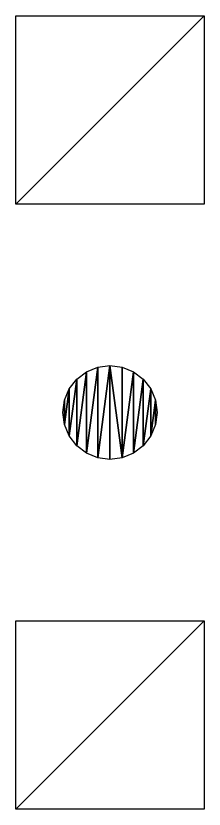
# Model space of a CAD drawing. Header units: metres. Extents: x -935 to 1842, y -1273 to 224.
# Drawn here: x 223.3 to 228.9, y 24.53 to 48.13 of the extents above; entities that cross this region are included whole.
import ezdxf

# ---------------------------------------------------------------- set-up
doc = ezdxf.new("R2010")
doc.units = ezdxf.units.M

msp = doc.modelspace()

# ---------------------------------------------------------------- meshes
at = {"layer": 'Group#8'}
mesh = msp.add_polyface(dxfattribs=at)
corners = [(228.903, 48.134), (223.303, 42.534), (223.303, 48.134), (228.903, 42.534)]
mesh.append_faces([[corners[k] for k in face] for face in [(0, 1, 2), (1, 0, 3)]], dxfattribs={"vtx0": -1})
mesh = msp.add_polyface(dxfattribs=at)
corners = [(224.753, 36.696), (224.753, 35.972), (224.705, 36.334), (224.893, 37.033), (224.893, 35.635), (225.115, 37.322), (225.115, 35.345), (225.404, 37.545), (225.404, 35.123), (225.742, 37.684), (225.742, 34.983), (226.103, 37.732), (226.103, 34.935), (226.465, 34.983), (226.465, 37.684), (226.803, 37.545), (226.803, 35.123), (227.092, 37.322), (227.092, 35.345), (227.314, 37.033), (227.314, 35.635), (227.454, 36.696), (227.454, 35.972), (227.502, 36.334)]
mesh.append_faces([[corners[k] for k in face] for face in [(0, 1, 2), (22, 21, 23)]], dxfattribs={"vtx0": -1})
mesh.append_faces([[corners[k] for k in face] for face in [(1, 3, 4), (4, 5, 6), (6, 7, 8), (8, 9, 10), (10, 11, 12), (12, 11, 13), (13, 15, 16), (16, 17, 18), (18, 19, 20), (20, 21, 22)]], dxfattribs={"vtx0": -1, "vtx1": -1})
mesh.append_faces([[corners[k] for k in face] for face in [(1, 0, 3), (4, 3, 5), (6, 5, 7), (8, 7, 9), (10, 9, 11), (13, 11, 14), (13, 14, 15), (16, 15, 17), (18, 17, 19), (20, 19, 21)]], dxfattribs={"vtx0": -1, "vtx2": -1})
mesh = msp.add_polyface(dxfattribs=at)
corners = [(228.903, 30.134), (223.303, 24.534), (223.303, 30.134), (228.903, 24.534)]
mesh.append_faces([[corners[k] for k in face] for face in [(0, 1, 2), (1, 0, 3)]], dxfattribs={"vtx0": -1})

doc.saveas('drawing.dxf')
